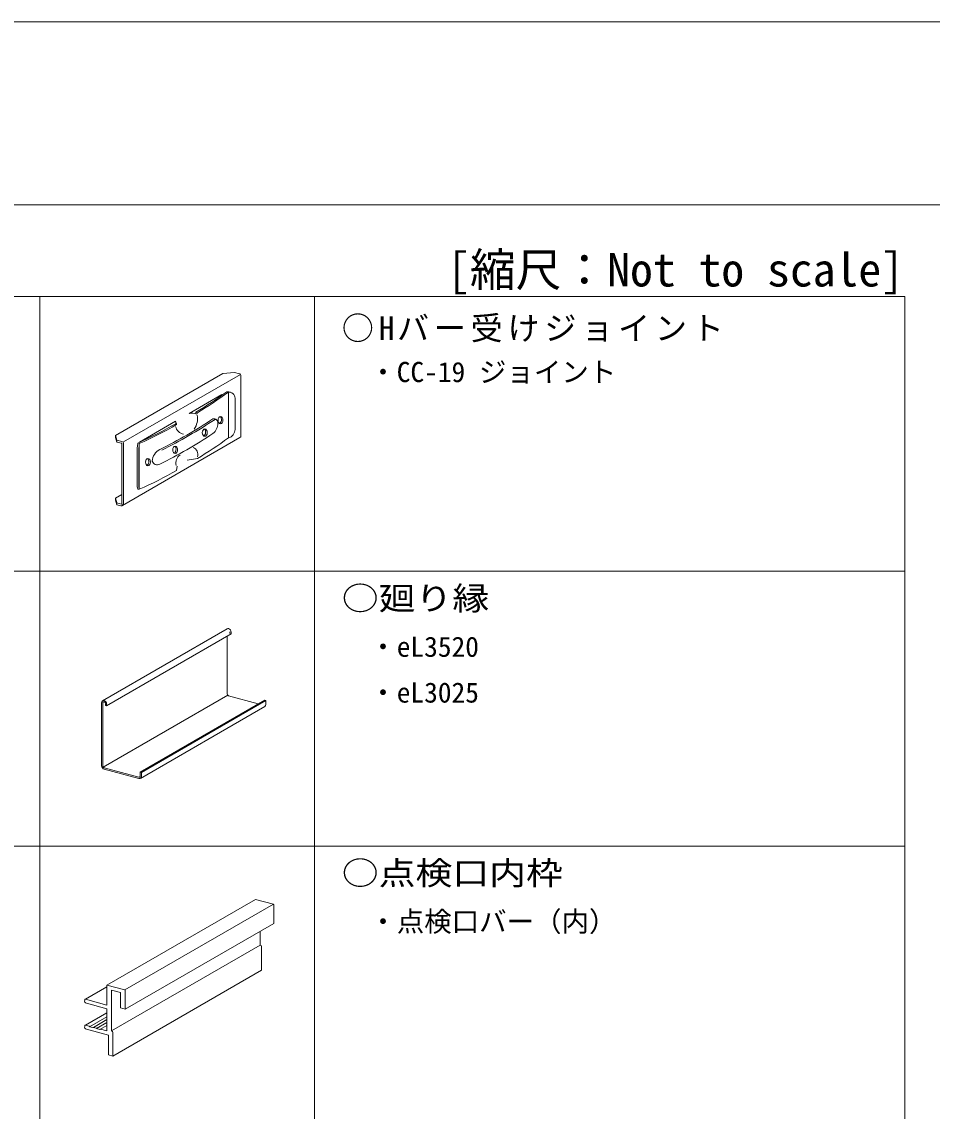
# Model space of a CAD drawing. Units: millimetres on the paper. Extents: x -195 to 195, y -140 to 138.
# Drawn here: x -49.7 to 0, y 78 to 137.5 of the extents above; entities that cross this region are included whole.
import ezdxf
from ezdxf.enums import TextEntityAlignment as Align

# ---------------------------------------------------------------- set-up
doc = ezdxf.new("R2010")
doc.units = ezdxf.units.MM
for name, color, linetype, lineweight in [('0-4_点検口枠等', 4, 'Continuous', 9), ('0-6_文字', 7, 'Continuous', 18), ('0-B_補強金具・金具・その他', 3, 'Continuous', 18), ('F-3_図面枠', 3, 'Continuous', 18)]:
    doc.layers.add(name, color=color, linetype=linetype, lineweight=lineweight)
doc.layers.add('F-6_文字', color=7, linetype='Continuous')
doc.styles.add('ＭＳ ゴシック', font='')
doc.styles.get('ＭＳ ゴシック').set_extended_font_data('MS Gothic')

msp = doc.modelspace()

# ---------------------------------------------------------------- linework, layer by layer
at = {"layer": '0-4_点検口枠等'}
for p, q in [((-45.084, 84.905), (-36.968, 89.59)), ((-44.104, 84.642), (-35.989, 89.328)), ((-36.968, 89.59), (-35.989, 89.328)), ((-35.97, 88.279), (-35.97, 89.296)), ((-44.086, 83.594), (-35.97, 88.279)), ((-36.718, 87.848), (-36.718, 87.09)), ((-44.834, 82.405), (-36.718, 87.09)), ((-36.635, 85.716), (-36.635, 87.007)), ((-44.75, 81.03), (-36.635, 85.716)), ((-46.252, 84.134), (-45.084, 84.808)), ((-45.084, 84.905), (-44.104, 84.642)), ((-45.084, 84.905), (-45.084, 83.821)), ((-44.834, 84.636), (-44.834, 82.405)), ((-44.336, 84.502), (-44.834, 84.636)), ((-44.336, 83.665), (-44.336, 84.502)), ((-44.086, 83.594), (-44.086, 84.61)), ((-46.293, 84.078), (-46.283, 84.116)), ((-46.252, 84.134), (-45.084, 83.821)), ((-46.252, 82.718), (-45.084, 83.392)), ((-44.086, 83.594), (-44.337, 83.661)), ((-46.283, 82.699), (-46.295, 82.655)), ((-46.051, 82.664), (-46.252, 82.718)), ((-46.03, 82.638), (-45.084, 83.184)), ((-45.819, 82.601), (-45.084, 83.025)), ((-45.653, 82.537), (-45.084, 82.866)), ((-45.465, 82.487), (-45.084, 82.706)), ((-46.203, 82.496), (-45, 82.174)), ((-45.841, 82.587), (-46.03, 82.638)), ((-45.81, 82.599), (-45.672, 82.562)), ((-45.465, 82.487), (-45.653, 82.537)), ((-45.434, 82.498), (-45.084, 82.405)), ((-45, 81.097), (-45, 82.174))]:
    msp.add_line(p, q, dxfattribs=at)
for points in [[(-46.202, 83.919), (-45.084, 83.619), (-45.084, 82.405)], [(-45, 81.097), (-44.75, 81.03), (-44.75, 82.321)]]:
    msp.add_lwpolyline(points, dxfattribs=at)
for centre, radius, start, end in [((-35.995, 89.303), 0.026, 345, 75), ((-36.718, 87.007), 0.0833, 0, 90), ((-44.111, 84.617), 0.026, 345, 75), ((-46.168, 84.044), 0.13, 165, 255), ((-46.258, 84.109), 0.026, 75, 165), ((-46.258, 82.692), 0.026, 75, 165), ((-46.17, 82.622), 0.13, 165, 255), ((-46.056, 82.638), 0.026, 359.47751, 75), ((-45.819, 82.575), 0.026, 75, 150.52249), ((-45.679, 82.537), 0.026, 359.47751, 75), ((-45.442, 82.474), 0.026, 75, 150.52249), ((-44.834, 82.321), 0.0833, 0, 90)]:
    msp.add_arc(centre, radius, start, end, dxfattribs=at)
at = {"layer": '0-B_補強金具・金具・その他'}
for p, q in [((-44.604, 114.908), (-38.74, 118.294)), ((-44.175, 114.56), (-37.791, 118.246)), ((-38.74, 118.294), (-38.115, 118.36)), ((-37.847, 118.289), (-38.115, 118.36)), ((-37.758, 114.901), (-37.758, 118.173)), ((-38.448, 117.283), (-38.535, 117.306)), ((-38.448, 117.283), (-38.448, 114.783)), ((-38.419, 117.296), (-38.332, 117.273)), ((-40.595, 116.117), (-38.803, 117.152)), ((-38.083, 116.949), (-38.083, 115.237)), ((-40.227, 116.182), (-40.14, 116.159)), ((-43.302, 114.554), (-41.338, 115.688)), ((-41.307, 115.558), (-41.271, 115.506)), ((-44.604, 114.908), (-44.533, 114.655)), ((-44.235, 111.092), (-37.818, 114.797)), ((-44.264, 114.584), (-44.533, 114.655)), ((-44.533, 114.655), (-44.533, 114.555)), ((-44.277, 114.487), (-44.533, 114.555)), ((-44.262, 114.468), (-44.262, 111.189)), ((-44.175, 111.196), (-44.175, 114.468)), ((-43.312, 114.475), (-43.312, 111.975)), ((-43.426, 113.928), (-43.426, 112.228)), ((-43.338, 112.215), (-43.338, 113.952)), ((-40.693, 113.56), (-40.14, 113.659)), ((-41.271, 113.006), (-41.24, 113.244)), ((-43.4, 111.988), (-43.312, 111.975)), ((-44.604, 111.488), (-44.262, 111.686)), ((-44.604, 111.488), (-44.533, 111.235)), ((-44.287, 111.17), (-44.533, 111.235)), ((-44.533, 111.235), (-44.533, 111.135)), ((-44.326, 111.08), (-44.533, 111.135)), ((-45.317, 100.432), (-38.517, 104.358)), ((-38.364, 104.194), (-38.364, 104.1)), ((-38.299, 104.177), (-38.299, 104.083)), ((-38.299, 104.177), (-38.299, 104.083)), ((-45.099, 100.157), (-38.299, 104.083)), ((-38.505, 103.964), (-38.505, 100.788)), ((-45.279, 96.802), (-38.479, 100.728)), ((-38.433, 100.694), (-36.817, 100.261)), ((-45.371, 100.323), (-45.371, 96.88)), ((-45.305, 100.306), (-45.305, 96.862)), ((-45.164, 100.268), (-45.164, 100.174)), ((-45.099, 100.25), (-45.099, 100.157)), ((-45.099, 100.25), (-45.099, 100.157)), ((-43.263, 96.54), (-36.462, 100.466)), ((-43.253, 96.196), (-36.453, 100.122)), ((-43.197, 96.522), (-36.397, 100.448)), ((-36.462, 100.466), (-36.397, 100.448)), ((-36.397, 100.216), (-36.397, 100.448)), ((-45.237, 96.769), (-43.331, 96.258)), ((-45.233, 96.693), (-43.335, 96.184)), ((-43.263, 96.311), (-43.263, 96.54)), ((-43.263, 96.54), (-43.197, 96.522)), ((-43.197, 96.29), (-43.197, 96.522))]:
    msp.add_line(p, q, dxfattribs=at)
for points in [[(-44.604, 114.908), (-44.604, 114.808), (-44.533, 114.555)], [(-44.604, 111.488), (-44.604, 111.388), (-44.533, 111.135)], [(-45.164, 100.268), (-45.164, 100.174), (-45.099, 100.157)]]:
    msp.add_lwpolyline(points, dxfattribs=at)
for centre, radius, start, end in [((-37.878, 118.173), 0.12, 0, 75), ((-50.491, 133.471), 20.106, 300.6952, 306.48775), ((-49.275, 131.748), 18.068, 300.36821, 306.81474), ((-38.506, 116.971), 0.336, 75, 94.89551), ((-38.419, 116.948), 0.336, 0.19518, 94.89551), ((-40.434, 115.503), 0.635, 66.06867, 104.75326), ((-41.131, 115.838), 1.001, 325.16969, 10.30076), ((-40.297, 116.139), 0.0821, 344.14172, 31.94043), ((-40.255, 116.166), 0.115, 313.54557, 356.19207), ((-53.888, 137.797), 25.551, 294.23738, 299.49736), ((-52.345, 134.887), 22.321, 293.87305, 299.74336), ((-53.828, 137.652), 26.226, 296.33374, 303.66626), ((-53.715, 137.622), 26.226, 296.33374, 303.66626), ((-42.564, 115.326), 1.278, 10.44761, 16.43302), ((-41.819, 115.407), 0.557, 10.19507, 30.22605), ((-40.798, 115.515), 0.541, 191.56304, 260.33789), ((-39.734, 115.585), 0.715, 308.45341, 359.70977), ((-39.254, 115.593), 0.235, 357.14581, 98.6879), ((-53.828, 136.852), 26.226, 296.33374, 303.66626), ((-38.555, 115.243), 0.472, 283.13424, 0.73992), ((-37.878, 114.901), 0.12, 300, 0), ((-44.282, 114.468), 0.02, 0, 75), ((-44.295, 114.468), 0.12, 0, 75), ((-37.837, 113.946), 5.589, 174.3312, 180.18718), ((-37.749, 113.933), 5.589, 174.44006, 180.18718), ((-40.531, 113.88), 0.415, 341.68128, 67.7536), ((-49.275, 129.248), 18.068, 300.36821, 306.81474), ((-41.814, 113.454), 0.792, 118.71332, 175.78519), ((-40.741, 113.4), 0.577, 126.53227, 192.35564), ((-42.338, 113.584), 0.276, 195.09465, 301.30952), ((-52.345, 132.387), 22.321, 293.87305, 299.74336), ((-42.416, 112.217), 1.01, 179.37266, 193.10782), ((-42.327, 112.204), 1.01, 179.37266, 193.10782), ((-44.295, 111.196), 0.12, 255, 0), ((-44.282, 111.189), 0.02, 255, 0), ((-38.463, 104.264), 0.109, 74.91039, 120), ((-38.503, 104.177), 0.205, 0.01761, 70.35705), ((-38.393, 100.795), 0.108, 184.03574, 248.70995), ((-45.209, 100.317), 0.161, 138.83398, 177.7268), ((-45.263, 100.338), 0.109, 74.91039, 128.62353), ((-45.222, 100.302), 0.0839, 138.83398, 177.7268), ((-45.25, 100.314), 0.0565, 74.91039, 128.62353), ((-45.304, 100.25), 0.205, 0.01761, 70.35705), ((-45.271, 100.268), 0.106, 0.01761, 70.35705), ((-36.509, 100.22), 0.112, 300, 1.84457), ((-45.154, 96.895), 0.217, 184.03574, 248.70995), ((-45.197, 96.87), 0.108, 184.03574, 248.70995), ((-43.31, 96.294), 0.112, 256.9832, 1.84457), ((-43.319, 96.313), 0.0562, 256.9832, 1.84457)]:
    msp.add_arc(centre, radius, start, end, dxfattribs=at)
for centre in [(-38.876, 115.752), (-39.736, 115.07), (-41.354, 114.127), (-42.839, 113.464)]:
    msp.add_ellipse(centre, major_axis=(0, 0.2), ratio=0.675, dxfattribs=at)
for centre in [(-38.963, 115.775), (-39.822, 115.093), (-41.44, 114.151), (-42.926, 113.487)]:
    msp.add_ellipse(centre, major_axis=(0, 0.2), ratio=0.675, start_param=3.295999, end_param=5.770916, dxfattribs=at)
at = {"layer": 'F-3_図面枠'}
for p, q in [((-195, 137.5), (195, 137.5)), ((-195, 137.5), (195, 137.5)), ((-195, 127.5), (195, 127.5)), ((-190.5, 122.5), (-1.5, 122.5)), ((-48.75, 122.5), (-48.75, 47.5)), ((-1.5, 122.5), (-1.5, 29.5)), ((-190.5, 107.5), (-1.5, 107.5)), ((-190.5, 92.5), (-1.5, 92.5))]:
    msp.add_line(p, q, dxfattribs=at)
at = {"layer": 'F-3_図面枠', "color": 4, "lineweight": 9}
msp.add_line((-33.75, 122.5), (-33.75, 47.5), dxfattribs=at)

# ---------------------------------------------------------------- texts
at = {"layer": '0-6_文字', "style": 'ＭＳ ゴシック'}
for s, p in [('・CC-19 ジョイント', (-30.75, 117.5)), ('・eL3520', (-30.75, 102.5)), ('・eL3025', (-30.75, 100)), ('・点検口バー（内）', (-30.75, 87.5))]:
    msp.add_text(s, height=1.1, dxfattribs=at).set_placement(p, align=Align.BOTTOM_LEFT)
at = {"layer": '0-6_文字', "style": 'ＭＳ ゴシック', "width": 1.15}
for s, p in [('○廻り縁', (-32.25, 105)), ('○点検口内枠', (-32.25, 90))]:
    msp.add_text(s, height=1.283, dxfattribs=at).set_placement(p, align=Align.BOTTOM_LEFT)
at = {"layer": '0-6_文字', "insert": (-32.25, 120), "char_height": 1.283, "attachment_point": 7, "style": 'ＭＳ ゴシック'}
msp.add_mtext('\\T1.15;○Hバー受けジョイント', dxfattribs=at)
at = {"layer": 'F-6_文字', "style": 'ＭＳ ゴシック'}
msp.add_text('[縮尺：Not to scale]', height=1.833, dxfattribs=at).set_placement((-26.5, 122.5), align=Align.BOTTOM_LEFT)

doc.saveas('drawing.dxf')
